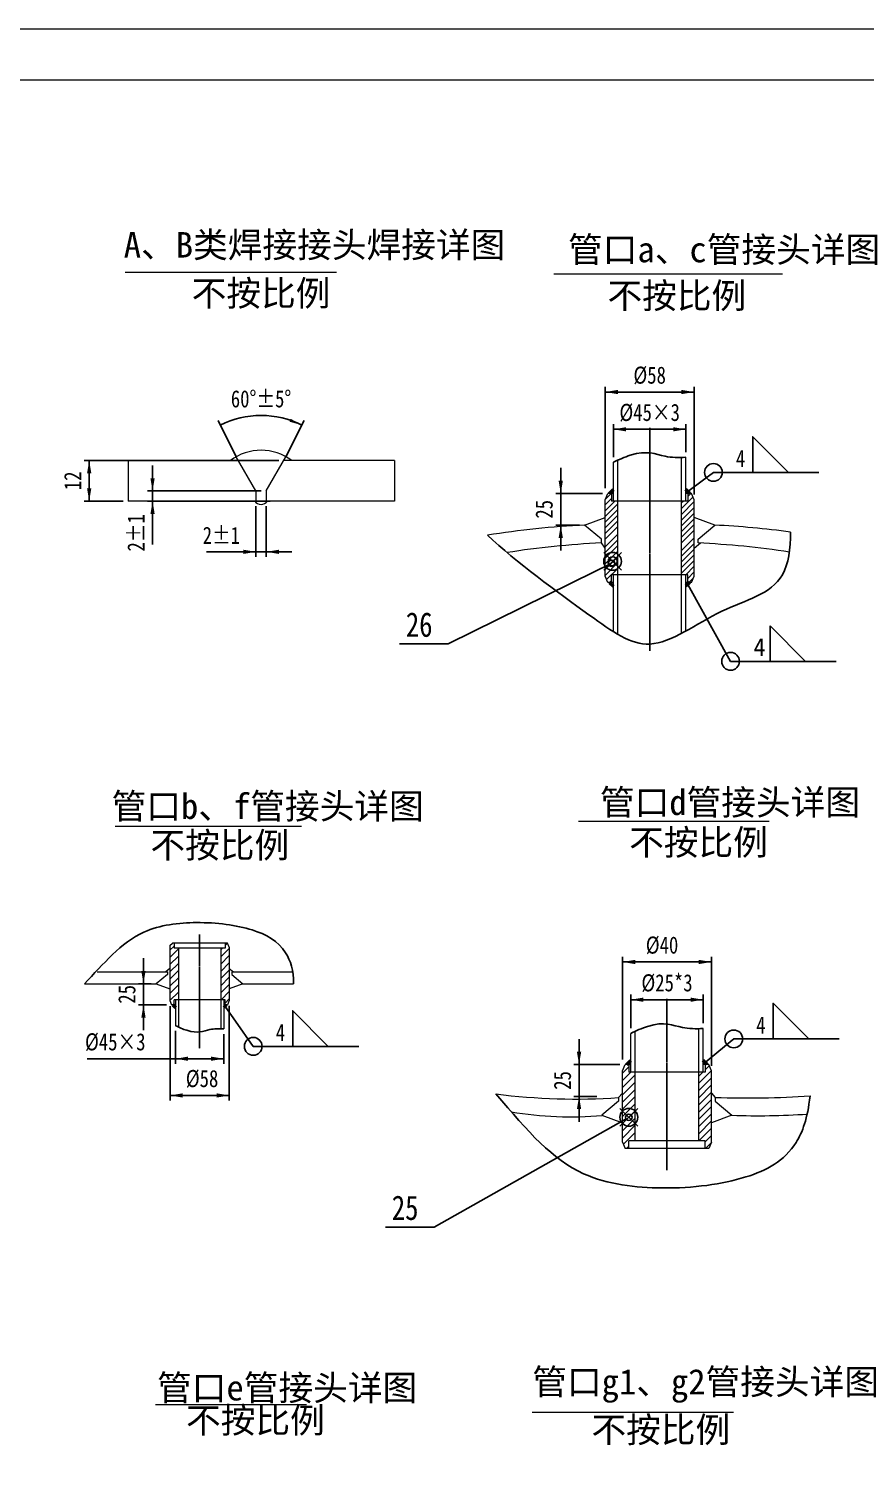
# Model space of a CAD drawing. Header units: millimetres. Extents: x 1505 to 130937, y -44938 to 37032.
# Drawn here: x 76937 to 79402, y 5783 to 10044 of the extents above; entities that cross this region are included whole.
import ezdxf

# ---------------------------------------------------------------- set-up
doc = ezdxf.new("R2010")
doc.units = ezdxf.units.MM
doc.linetypes.add('AM_ISO08W050', pattern=[16, 13, -1, 1, -1])
doc.linetypes.add('PHANTOM_1_1', pattern=[16, 11, -1, 1, -1, 1, -1])
for name, color, linetype, lineweight in [('1轮廓实线层', 7, 'Continuous', 18), ('2细线层', 4, 'Continuous', 18), ('5剖面线层', 2, 'Continuous', 18), ('6文字层', 3, 'Continuous', 18), ('9双点划线层', 6, 'PHANTOM_1_1', 18), ('AM_0', 7, 'Continuous', 50), ('AM_12', 7, 'Continuous', 50), ('AM_4', 3, 'Continuous', 25), ('AM_5', 3, 'Continuous', 25), ('AM_7', 4, 'AM_ISO08W050', 25), ('AM_8', 1, 'Continuous', 25), ('AM_PAREF', 4, 'Continuous', 25), ('CDRAFT0', 7, 'Continuous', 18), ('TILE1', 5, 'Continuous', 18)]:
    doc.layers.add(name, color=color, linetype=linetype, lineweight=lineweight)
doc.styles.add('ACANSTS', font='')
doc.styles.get("Standard").update_dxf_attribs({"font": 'txt', "width": 0.8})
doc.styles.get('ACANSTS').set_extended_font_data('宋体')
doc.dimstyles.new('AM_GB$0', dxfattribs={"dimtxt": 3.371484, "dimasz": 2.5, "dimexe": 1, "dimexo": 1, "dimgap": 2.088633, "dimtad": 1, "dimdsep": 46, "dimtxsty": 'Standard', "dimblk": 'NONE', "dimcen": 0, "dimdle": 5, "dimclrd": 256, "dimclre": 256, "dimclrt": 2, "dimadec": 0, "dimazin": 2, "dimtfac": 0.707107, "dimtdec": 3, "dimtmove": 2, "dimatfit": 3, "dimfxl": 1, "dimfrac": 2, "dimtolj": 1, "dimlwd": 18, "dimarcsym": 0})
doc.dimstyles.new('AM_GB$2', dxfattribs={"dimtxt": 3.371484, "dimasz": 2.5, "dimexe": 1, "dimexo": 1, "dimgap": 2.088633, "dimtad": 1, "dimtih": 1, "dimtoh": 1, "dimdsep": 46, "dimtxsty": 'Standard', "dimblk": 'NONE', "dimcen": 0, "dimdle": 5, "dimclrd": 256, "dimclre": 256, "dimclrt": 2, "dimadec": 0, "dimazin": 2, "dimtfac": 0.707107, "dimtdec": 3, "dimtmove": 2, "dimatfit": 3, "dimfxl": 1, "dimfrac": 2, "dimtolj": 1, "dimlwd": 18, "dimarcsym": 0})

# ---------------------------------------------------------------- blocks, each defined once
blk = doc.blocks.new('*X742')
at = {"layer": 'CDRAFT0'}
blk.add_lwpolyline([(375, 150), (375, 12465), (8760, 12465), (8760, 150), (375, 150)], dxfattribs=at)
at = {"layer": 'TILE1'}
blk.add_lwpolyline([(0, 12615), (8910, 12615), (8910, 0), (0, 0)], dxfattribs=at)
blk = doc.blocks.new('*X754')
at = {"layer": 'AM_5'}
for points in [[(78635.7, 8973.2), (78673.2, 8979.5), (78673.2, 8967)], [(78898.2, 8973.2), (78860.7, 8979.5), (78860.7, 8967)]]:
    blk.add_hatch(color=256, dxfattribs=at).paths.add_polyline_path(points, flags=0)
for p, q in [((78635.7, 8689.5), (78635.7, 8988.2)), ((78635.7, 8973.2), (78898.2, 8973.2)), ((78898.2, 8670.7), (78898.2, 8988.2))]:
    blk.add_line(p, q, dxfattribs=at)
at = {"layer": 'AM_5', "color": 2, "insert": (78766.9, 9022), "char_height": 50.57, "width": 159, "attachment_point": 5, "line_spacing_factor": 1.37}
blk.add_mtext('%%C58', dxfattribs=at)
blk = doc.blocks.new('_NONE')
blk = doc.blocks.new('*X755')
at = {"layer": 'AM_5'}
for points in [[(78504.8, 8674.5), (78511, 8712), (78498.5, 8712)], [(78504.8, 8580.7), (78511, 8543.2), (78498.5, 8543.2)]]:
    blk.add_hatch(color=256, dxfattribs=at).paths.add_polyline_path(points, flags=0)
for p, q in [((78504.8, 8749.5), (78504.8, 8505.7)), ((78628.2, 8674.5), (78489.8, 8674.5)), ((78560.3, 8580.7), (78489.8, 8580.7))]:
    blk.add_line(p, q, dxfattribs=at)
at = {"layer": 'AM_5', "color": 2, "insert": (78456, 8627.6), "char_height": 50.57, "width": 105, "attachment_point": 5, "rotation": 90, "line_spacing_factor": 1.37}
blk.add_mtext('25', dxfattribs=at)
blk = doc.blocks.new('*X756')
at = {"layer": 'AM_5'}
for points in [[(78660.1, 8863.4), (78697.6, 8869.6), (78697.6, 8857.1)], [(78873.8, 8863.4), (78836.3, 8869.6), (78836.3, 8857.1)]]:
    blk.add_hatch(color=256, dxfattribs=at).paths.add_polyline_path(points, flags=0)
for p, q in [((78660.1, 8781.4), (78660.1, 8878.4)), ((78660.1, 8863.4), (78873.8, 8863.4)), ((78873.8, 8796), (78873.8, 8878.4))]:
    blk.add_line(p, q, dxfattribs=at)
at = {"layer": 'AM_5', "color": 2, "insert": (78766.9, 8912.1), "char_height": 50.57, "width": 264, "attachment_point": 5, "line_spacing_factor": 1.37}
blk.add_mtext('%%C45×3', dxfattribs=at)
blk = doc.blocks.new('*X760')
at = {"layer": 'AM_5'}
for points in [[(77301.3, 8681.5), (77307.5, 8719), (77295, 8719)], [(77301.3, 8651.5), (77307.5, 8614), (77295, 8614)]]:
    blk.add_hatch(color=256, dxfattribs=at).paths.add_polyline_path(points, flags=0)
for p, q in [((77301.3, 8756.5), (77301.3, 8523.3)), ((77621.2, 8681.5), (77286.3, 8681.5)), ((77648.2, 8651.5), (77286.3, 8651.5))]:
    blk.add_line(p, q, dxfattribs=at)
at = {"layer": 'AM_5', "color": 2, "insert": (77252.5, 8558.1), "char_height": 50.57, "width": 120.03, "attachment_point": 5, "rotation": 90, "line_spacing_factor": 1.37}
blk.add_mtext('2%%P1', dxfattribs=at)
blk = doc.blocks.new('*X761')
at = {"layer": 'AM_5'}
for points in [[(77606.2, 8502.2), (77568.7, 8495.9), (77568.7, 8508.4)], [(77636.6, 8502.2), (77674.1, 8495.9), (77674.1, 8508.4)]]:
    blk.add_hatch(color=256, dxfattribs=at).paths.add_polyline_path(points, flags=0)
for p, q in [((77606.2, 8636.5), (77606.2, 8487.2)), ((77636.6, 8636.5), (77636.6, 8487.2)), ((77711.6, 8502.2), (77460.6, 8502.2))]:
    blk.add_line(p, q, dxfattribs=at)
at = {"layer": 'AM_5', "color": 2, "insert": (77504.1, 8550.9), "char_height": 50.57, "width": 147, "attachment_point": 5, "line_spacing_factor": 1.37}
blk.add_mtext('2%%P1', dxfattribs=at)
blk = doc.blocks.new('*X762')
at = {"layer": 'AM_5'}
blk.add_hatch(color=256, dxfattribs=at).paths.add_polyline_path([(77741.4, 8875.7), (77705, 8885.8), (77708.3, 8894.6)], flags=0)
blk.add_hatch(color=256, dxfattribs=at).paths.add_polyline_path([(77741.4, 8875.7), (77705, 8885.8), (77708.3, 8894.6)], flags=0)
for p, q in [((77547.9, 8782.6), (77494.3, 8889.1)), ((77694.6, 8782.6), (77748.1, 8889.1))]:
    blk.add_line(p, q, dxfattribs=at)
for start, end in [(90, 116.6913), (63.3087, 90)]:
    blk.add_arc((77621.2, 8636.7), 267.5, start, end, dxfattribs=at)
at = {"layer": 'AM_5', "color": 2, "insert": (77621.2, 8952.9), "char_height": 50.572, "width": 276, "attachment_point": 5, "line_spacing_factor": 1.37}
blk.add_mtext('60%%D%%P5%%D', dxfattribs=at)
blk = doc.blocks.new('*X770')
at = {"layer": 'AM_5'}
for points in [[(78686.7, 7293.1), (78724.2, 7299.3), (78724.2, 7286.8)], [(78949.2, 7293.1), (78911.7, 7299.3), (78911.7, 7286.8)]]:
    blk.add_hatch(color=256, dxfattribs=at).paths.add_polyline_path(points, flags=0)
for p, q in [((78686.7, 7005.7), (78686.7, 7308.1)), ((78686.7, 7293.1), (78949.2, 7293.1)), ((78949.2, 6986.9), (78949.2, 7308.1))]:
    blk.add_line(p, q, dxfattribs=at)
at = {"layer": 'AM_5', "color": 2, "insert": (78803.4, 7341.8), "char_height": 50.57, "width": 159, "attachment_point": 5, "line_spacing_factor": 1.37}
blk.add_mtext('%%C40', dxfattribs=at)
blk = doc.blocks.new('*X771')
at = {"layer": 'AM_5'}
for points in [[(78558.7, 6990.7), (78565, 7028.2), (78552.5, 7028.2)], [(78558.7, 6896.9), (78565, 6859.4), (78552.5, 6859.4)]]:
    blk.add_hatch(color=256, dxfattribs=at).paths.add_polyline_path(points, flags=0)
for p, q in [((78558.7, 7065.7), (78558.7, 6821.9)), ((78679.2, 6990.7), (78543.7, 6990.7)), ((78611.3, 6896.9), (78543.7, 6896.9))]:
    blk.add_line(p, q, dxfattribs=at)
at = {"layer": 'AM_5', "color": 2, "insert": (78510, 6943.8), "char_height": 50.57, "width": 105, "attachment_point": 5, "rotation": 90, "line_spacing_factor": 1.37}
blk.add_mtext('25', dxfattribs=at)
blk = doc.blocks.new('*X772')
at = {"layer": 'AM_5'}
for points in [[(78711.1, 7181.8), (78748.6, 7188), (78748.6, 7175.5)], [(78924.9, 7181.8), (78887.4, 7188), (78887.4, 7175.5)]]:
    blk.add_hatch(color=256, dxfattribs=at).paths.add_polyline_path(points, flags=0)
for p, q in [((78711.1, 7097.6), (78711.1, 7196.8)), ((78711.1, 7181.8), (78924.9, 7181.8)), ((78924.9, 7112.2), (78924.9, 7196.8))]:
    blk.add_line(p, q, dxfattribs=at)
at = {"layer": 'AM_5', "color": 2, "insert": (78818, 7230.5), "char_height": 50.57, "width": 261, "attachment_point": 5, "line_spacing_factor": 1.37}
blk.add_mtext('%%C25*3', dxfattribs=at)
blk = doc.blocks.new('*X773')
at = {"layer": 'AM_5', "color": 3}
for p, q in [((79014.8, 7066.2), (78970.9, 7029.9)), ((79014.8, 7066.2), (79326, 7066.2)), ((78970.9, 7029.9), (78930.5, 6996.4))]:
    blk.add_line(p, q, dxfattribs=at)
at = {"layer": 'AM_5', "color": 2}
blk.add_lwpolyline([(79131, 7066.2), (79236, 7066.2), (79131, 7171.2), (79131, 7066.2)], dxfattribs=at)
blk.add_circle((79014.8, 7066.2), 26.2, dxfattribs=at)
at = {"layer": 'AM_5', "color": 2, "insert": (79081.2, 7082), "char_height": 50.6, "width": 33.75, "attachment_point": 7, "line_spacing_factor": 1.37}
blk.add_mtext('4', dxfattribs=at)
blk = doc.blocks.new('*X774')
at = {"layer": 'AM_5', "color": 3}
for p, q in [((78954.8, 8736.4), (78921.5, 8711.6)), ((78954.8, 8736.4), (79266.1, 8736.4)), ((78921.5, 8711.6), (78879.4, 8680.2))]:
    blk.add_line(p, q, dxfattribs=at)
at = {"layer": 'AM_5', "color": 2}
blk.add_lwpolyline([(79071.1, 8736.4), (79176.1, 8736.4), (79071.1, 8841.4), (79071.1, 8736.4)], dxfattribs=at)
blk.add_circle((78954.8, 8736.4), 26.2, dxfattribs=at)
at = {"layer": 'AM_5', "color": 2, "insert": (79021.2, 8752.2), "char_height": 50.6, "width": 33.75, "attachment_point": 7, "line_spacing_factor": 1.37}
blk.add_mtext('4', dxfattribs=at)
blk = doc.blocks.new('*X782')
at = {"layer": 'AM_PAREF'}
for p, q in [((78631.5, 8447.9), (78684, 8500.4)), ((78631.5, 8500.4), (78684, 8447.9))]:
    blk.add_line(p, q, dxfattribs=at)
for radius in [26.2, 13.1]:
    blk.add_circle((78657.7, 8474.1), radius, dxfattribs=at)
blk = doc.blocks.new('*X783')
at = {"layer": 'AM_PAREF'}
for p, q in [((78679.2, 6808.9), (78731.7, 6861.4)), ((78679.2, 6861.4), (78731.7, 6808.9))]:
    blk.add_line(p, q, dxfattribs=at)
blk.add_circle((78705.5, 6835.1), 26.2, dxfattribs=at)
blk = doc.blocks.new('*X785')
at = {"layer": 'AM_5'}
for points in [[(77114.5, 8771.5), (77108.2, 8734), (77120.7, 8734)], [(77114.5, 8651.5), (77108.2, 8689), (77120.7, 8689)]]:
    blk.add_hatch(color=256, dxfattribs=at).paths.add_polyline_path(points, flags=0)
for p, q in [((77673.2, 8771.5), (77099.5, 8771.5)), ((77114.5, 8651.5), (77114.5, 8771.5)), ((77214.8, 8651.5), (77099.5, 8651.5))]:
    blk.add_line(p, q, dxfattribs=at)
at = {"layer": 'AM_5', "color": 2, "insert": (77065.7, 8711.5), "char_height": 50.57, "width": 105, "attachment_point": 5, "rotation": 90, "line_spacing_factor": 1.37}
blk.add_mtext('12', dxfattribs=at)
blk = doc.blocks.new('*X876')
at = {"layer": 'AM_5'}
for points in [[(77352.7, 6899.5), (77390.2, 6905.8), (77390.2, 6893.3)], [(77527.4, 6899.5), (77489.9, 6905.8), (77489.9, 6893.3)]]:
    blk.add_hatch(color=256, dxfattribs=at).paths.add_polyline_path(points, flags=0)
for p, q in [((77352.7, 7163), (77352.7, 6884.5)), ((77527.4, 7164), (77527.4, 6884.5)), ((77352.7, 6899.5), (77527.4, 6899.5))]:
    blk.add_line(p, q, dxfattribs=at)
at = {"layer": 'AM_5', "color": 2, "insert": (77447.2, 6948.3), "char_height": 50.57, "width": 159, "attachment_point": 5, "line_spacing_factor": 1.37}
blk.add_mtext('%%C58', dxfattribs=at)
blk = doc.blocks.new('*X877')
at = {"layer": 'AM_5'}
for points in [[(77274.4, 7229), (77268.2, 7266.5), (77280.7, 7266.5)], [(77274.4, 7166.5), (77268.2, 7129), (77280.7, 7129)]]:
    blk.add_hatch(color=256, dxfattribs=at).paths.add_polyline_path(points, flags=0)
for p, q in [((77274.4, 7091.5), (77274.4, 7304)), ((77297.1, 7229), (77259.4, 7229)), ((77342.4, 7166.5), (77259.4, 7166.5))]:
    blk.add_line(p, q, dxfattribs=at)
at = {"layer": 'AM_5', "color": 2, "insert": (77225.7, 7197.7), "char_height": 50.57, "width": 105, "attachment_point": 5, "rotation": 90, "line_spacing_factor": 1.37}
blk.add_mtext('25', dxfattribs=at)
blk = doc.blocks.new('*X878')
at = {"layer": 'AM_5'}
for points in [[(77368.6, 7007.7), (77406.1, 7014), (77406.1, 7001.5)], [(77511.1, 7007.7), (77473.6, 7014), (77473.6, 7001.5)]]:
    blk.add_hatch(color=256, dxfattribs=at).paths.add_polyline_path(points, flags=0)
for p, q in [((77368.6, 7090.2), (77368.6, 6992.7)), ((77511.1, 7080.4), (77511.1, 6992.7)), ((77108, 7007.7), (77511.1, 7007.7))]:
    blk.add_line(p, q, dxfattribs=at)
at = {"layer": 'AM_5', "color": 2, "insert": (77191.3, 7056.5), "char_height": 50.57, "width": 276, "attachment_point": 5, "line_spacing_factor": 1.37}
blk.add_mtext('%%C45×3 ', dxfattribs=at)
blk = doc.blocks.new('*X879')
at = {"layer": 'AM_5', "color": 3}
for p, q in [((77545.9, 7118.8), (77515.7, 7161.8)), ((77598.2, 7044.2), (77545.9, 7118.8)), ((77598.2, 7044.2), (77909.4, 7044.2))]:
    blk.add_line(p, q, dxfattribs=at)
at = {"layer": 'AM_5', "color": 2}
blk.add_lwpolyline([(77714.4, 7044.2), (77819.4, 7044.2), (77714.4, 7149.2), (77714.4, 7044.2)], dxfattribs=at)
blk.add_circle((77598.2, 7044.2), 26.2, dxfattribs=at)
at = {"layer": 'AM_5', "color": 2, "insert": (77664.6, 7060), "char_height": 50.6, "width": 33.75, "attachment_point": 7, "line_spacing_factor": 1.37}
blk.add_mtext('4', dxfattribs=at)
blk = doc.blocks.new('*X882')
at = {"layer": 'AM_8'}
for p, q in [((77352.4, 7327.6), (77364.9, 7340.1)), ((77352.4, 7306.4), (77377.4, 7331.4)), ((77352.4, 7285.2), (77377.4, 7310.2)), ((77352.4, 7263.9), (77377.4, 7288.9)), ((77352.4, 7242.7), (77377.4, 7267.7)), ((77352.4, 7221.5), (77377.4, 7246.5)), ((77352.4, 7200.3), (77377.4, 7225.3)), ((77352.4, 7179.1), (77377.4, 7204.1)), ((77361, 7166.5), (77364.9, 7170.4)), ((77376, 7181.5), (77377.4, 7182.9))]:
    blk.add_line(p, q, dxfattribs=at)
blk = doc.blocks.new('*X883')
at = {"layer": 'AM_8'}
for p, q in [((77502.4, 7329.1), (77507.2, 7333.9)), ((77502.4, 7307.9), (77527.4, 7332.9)), ((77514.9, 7341.6), (77522.2, 7348.9)), ((77502.4, 7286.7), (77527.4, 7311.7)), ((77502.4, 7265.4), (77527.4, 7290.4)), ((77502.4, 7244.2), (77527.4, 7269.2)), ((77502.4, 7223), (77527.4, 7248)), ((77502.4, 7201.8), (77527.4, 7226.8)), ((77503.2, 7181.5), (77527.4, 7205.6)), ((77514.9, 7171.9), (77527.4, 7184.4))]:
    blk.add_line(p, q, dxfattribs=at)
blk = doc.blocks.new('*X884')
at = {"layer": 'AM_8'}
for p, q in [((78686.7, 6964.9), (78705.5, 6983.6)), ((78686.7, 6943.7), (78711.2, 6968.2)), ((78686.7, 6922.5), (78724.2, 6960)), ((78686.7, 6901.2), (78724.2, 6938.7)), ((78686.7, 6880), (78724.2, 6917.5)), ((78686.7, 6858.8), (78724.2, 6896.3)), ((78686.7, 6837.6), (78724.2, 6875.1)), ((78686.7, 6816.4), (78724.2, 6853.9))]:
    blk.add_line(p, q, dxfattribs=at)
blk = doc.blocks.new('*X885')
at = {"layer": 'AM_8'}
for p, q in [((78930.5, 6975.3), (78942.9, 6987.7)), ((78911.7, 6935.3), (78949, 6972.6)), ((78911.7, 6956.5), (78923.4, 6968.2)), ((78911.7, 6914.1), (78949.2, 6951.6)), ((78911.7, 6892.9), (78949.2, 6930.4)), ((78911.7, 6871.7), (78949.2, 6909.2)), ((78911.7, 6850.5), (78949.2, 6888)), ((78911.7, 6829.3), (78949.2, 6866.8)), ((78911.7, 6808), (78949.2, 6845.5)), ((78911.7, 6786.8), (78949.2, 6824.3)), ((78911.8, 6765.7), (78949.2, 6803.1)), ((78930.5, 6763.2), (78949.2, 6781.9)), ((78931.7, 6743.2), (78948.4, 6759.9))]:
    blk.add_line(p, q, dxfattribs=at)
blk = doc.blocks.new('*X886')
at = {"layer": 'AM_8'}
for p, q in [((78686.7, 6795.2), (78724.2, 6832.7)), ((78686.7, 6774), (78724.2, 6811.5)), ((78689.3, 6755.4), (78724.2, 6790.3)), ((78698.4, 6743.2), (78705.5, 6750.3)), ((78720.9, 6765.7), (78724.2, 6769))]:
    blk.add_line(p, q, dxfattribs=at)
blk = doc.blocks.new('*X969')
at = {"layer": 'AM_5', "color": 3}
for p, q in [((78697.3, 6830.5), (78659.7, 6809.3)), ((78131.7, 6511.5), (78659.7, 6809.3)), ((78131.7, 6511.5), (77987.9, 6511.5))]:
    blk.add_line(p, q, dxfattribs=at)
blk.add_circle((78705.5, 6835.1), 9.38, dxfattribs=at)
at = {"layer": 'AM_5', "color": 2, "insert": (78006.7, 6531.2), "char_height": 72.25, "width": 102.857, "attachment_point": 7, "line_spacing_factor": 1.37}
blk.add_mtext('25', dxfattribs=at)
blk = doc.blocks.new('*X970')
at = {"layer": 'AM_5', "color": 3}
for p, q in [((78173.3, 8230.8), (78607.4, 8445.2)), ((78646, 8464.3), (78607.4, 8445.2)), ((78173.3, 8230.8), (78029.6, 8230.8))]:
    blk.add_line(p, q, dxfattribs=at)
blk.add_circle((78654.4, 8468.4), 9.37, dxfattribs=at)
at = {"layer": 'AM_5', "color": 2, "insert": (78048.1, 8250.5), "char_height": 72.25, "width": 99.643, "attachment_point": 7, "line_spacing_factor": 1.37}
blk.add_mtext('26', dxfattribs=at)

msp = doc.modelspace()

# ---------------------------------------------------------------- linework, layer by layer
at = {"layer": '1轮廓实线层'}
for p, q in [((78860.69645, 8543.2271), (78860.69645, 8780.20915)), ((78873.82145, 8651.9771), (78873.82145, 8780.99869)), ((78660.07145, 8651.9771), (78660.07145, 8766.42023)), ((78673.19645, 8543.2271), (78673.19645, 8772.63483)), ((78635.69645, 8543.2271), (78635.69645, 8655.7271)), ((78660.07145, 8674.4771), (78643.19645, 8674.4771)), ((78660.07145, 8674.4771), (78643.19645, 8674.4771)), ((78654.44645, 8674.4771), (78654.44645, 8651.9771)), ((78879.44645, 8651.9771), (78654.44645, 8651.9771)), ((78673.19645, 8543.2271), (78673.19645, 8651.9771)), ((78860.69645, 8543.2271), (78860.69645, 8651.9771)), ((78890.69645, 8674.4771), (78873.82145, 8674.4771)), ((78890.69645, 8674.4771), (78873.82145, 8674.4771)), ((78879.44645, 8674.4771), (78879.44645, 8651.9771)), ((78898.19645, 8543.2271), (78898.19645, 8655.7271)), ((78575.28662, 8580.7271), (78635.69645, 8603.2271)), ((78624.44645, 8539.4771), (78575.28662, 8580.7271)), ((78958.60629, 8580.7271), (78898.19645, 8603.2271)), ((78909.44645, 8539.4771), (78958.60629, 8580.7271)), ((78624.44645, 8528.2271), (78624.44645, 8539.4771)), ((78635.69645, 8512.8521), (78624.44645, 8528.2271)), ((78635.69645, 8430.7271), (78635.69645, 8543.2271)), ((78673.19645, 8258.99601), (78673.19645, 8543.2271)), ((78860.69645, 8261.62627), (78860.69645, 8543.2271)), ((78898.19645, 8430.7271), (78898.19645, 8543.2271)), ((78898.19645, 8512.8521), (78916.65657, 8528.2271)), ((78909.44645, 8528.2271), (78909.44645, 8539.4771)), ((78660.07145, 8411.9771), (78643.19645, 8411.9771)), ((78660.07145, 8411.9771), (78643.19645, 8411.9771)), ((78879.44645, 8434.4771), (78654.44645, 8434.4771)), ((78654.44645, 8411.9771), (78654.44645, 8434.4771)), ((78660.07145, 8266.85781), (78660.07145, 8434.4771)), ((78873.82145, 8268.7438), (78873.82145, 8434.4771)), ((78890.69645, 8411.9771), (78873.82145, 8411.9771)), ((78890.69645, 8411.9771), (78873.82145, 8411.9771)), ((78890.69645, 8411.9771), (78873.82145, 8411.9771)), ((78890.69645, 8411.9771), (78873.82145, 8411.9771)), ((78879.44645, 8411.9771), (78879.44645, 8434.4771)), ((77352.36498, 7341.37567), (77359.86498, 7348.87567)), ((77352.36498, 7341.37567), (77352.36498, 7293.89416)), ((77439.86498, 7348.87567), (77359.86498, 7348.87567)), ((77364.86498, 7348.87567), (77364.86498, 7333.87567)), ((77514.86498, 7333.87567), (77364.86498, 7333.87567)), ((77377.36498, 7333.87567), (77377.36498, 7293.89416)), ((77519.86498, 7348.87567), (77439.86498, 7348.87567)), ((77502.36498, 7333.87567), (77502.36498, 7293.89416)), ((77519.86498, 7348.87567), (77511.11498, 7348.87567)), ((77522.36498, 7348.87567), (77511.11498, 7348.87567)), ((77522.36498, 7348.87567), (77511.11498, 7348.87567)), ((77514.86498, 7348.87567), (77514.86498, 7333.87567)), ((77527.36498, 7336.37567), (77527.36498, 7253.96201)), ((77352.36498, 7293.89416), (77352.36498, 7253.96201)), ((77377.36498, 7293.89416), (77377.36498, 7181.46201)), ((77502.36498, 7293.89416), (77502.36498, 7181.46201)), ((77137.55493, 7263.96201), (77344.86498, 7263.96201)), ((77344.86498, 7256.46201), (77312.09175, 7228.96201)), ((77352.36498, 7274.21201), (77340.05824, 7263.96201)), ((77344.86498, 7263.96201), (77344.86498, 7256.46201)), ((77352.36498, 7253.96201), (77352.36498, 7178.96201)), ((77377.36498, 7253.96201), (77377.36498, 7101.02353)), ((77502.36498, 7253.96201), (77502.36498, 7095.97398)), ((77527.36498, 7274.21201), (77539.67172, 7263.96201)), ((77527.36498, 7253.96201), (77527.36498, 7178.96201)), ((77534.86498, 7263.96201), (77534.86498, 7256.46201)), ((77534.86498, 7263.96201), (77716.16413, 7263.96201)), ((77534.86498, 7256.46201), (77567.6382, 7228.96201)), ((77100.45726, 7228.96201), (77312.09175, 7228.96201)), ((77312.09175, 7228.96201), (77352.36498, 7213.96201)), ((77567.6382, 7228.96201), (77527.36498, 7213.96201)), ((77567.6382, 7228.96201), (77716.38113, 7228.96201)), ((77368.61498, 7166.46201), (77357.36498, 7166.46201)), ((77368.61498, 7166.46201), (77357.36498, 7166.46201)), ((77514.86498, 7181.46201), (77364.86498, 7181.46201)), ((77364.86498, 7166.46201), (77364.86498, 7181.46201)), ((77368.61498, 7181.46201), (77368.61498, 7105.16659)), ((77511.11498, 7181.46201), (77511.11498, 7095.44761)), ((77522.36498, 7166.46201), (77511.11498, 7166.46201)), ((77522.36498, 7166.46201), (77511.11498, 7166.46201)), ((77514.86498, 7166.46201), (77514.86498, 7181.46201)), ((78711.10249, 6968.16944), (78711.10249, 7082.61257)), ((78724.22749, 6765.66944), (78724.22749, 7088.82716)), ((78911.72749, 6859.41944), (78911.72749, 7096.40149)), ((78924.85249, 6968.16944), (78924.85249, 7097.19103)), ((78711.10249, 6990.66944), (78694.22749, 6990.66944)), ((78711.10249, 6990.66944), (78694.22749, 6990.66944)), ((78705.47749, 6990.66944), (78705.47749, 6968.16944)), ((78941.72749, 6990.66944), (78924.85249, 6990.66944)), ((78941.72749, 6990.66944), (78924.85249, 6990.66944)), ((78930.47749, 6990.66944), (78930.47749, 6968.16944)), ((78686.72749, 6859.41944), (78686.72749, 6971.91944)), ((78930.47749, 6968.16944), (78705.47749, 6968.16944)), ((78911.72749, 6799.52121), (78911.72749, 6968.16944)), ((78949.22749, 6859.41944), (78949.22749, 6971.91944)), ((78686.72749, 6905.91496), (78675.47749, 6893.58161)), ((78949.22749, 6905.91496), (78960.47749, 6893.58161)), ((78675.47749, 6882.33161), (78626.31765, 6841.08161)), ((78675.47749, 6893.58161), (78675.47749, 6882.33161)), ((78960.47749, 6893.58161), (78960.47749, 6882.33161)), ((78960.47749, 6882.33161), (79009.63732, 6841.08161)), ((78626.31765, 6841.08161), (78686.72749, 6818.58161)), ((78686.72749, 6799.52121), (78686.72749, 6859.41944)), ((78949.22749, 6799.52121), (78949.22749, 6859.41944)), ((79009.63732, 6841.08161), (78949.22749, 6818.58161)), ((78686.72749, 6761.91944), (78686.72749, 6799.52121)), ((78911.72749, 6765.66944), (78911.72749, 6799.52121)), ((78949.22749, 6761.91944), (78949.22749, 6799.52121)), ((78711.10249, 6743.16944), (78694.22749, 6743.16944)), ((78817.97749, 6743.16944), (78694.22749, 6743.16944)), ((78930.47749, 6765.66944), (78705.47749, 6765.66944)), ((78705.47749, 6743.16944), (78705.47749, 6765.66944)), ((78941.72749, 6743.16944), (78817.97749, 6743.16944)), ((78941.72749, 6743.16944), (78924.85249, 6743.16944)), ((78930.47749, 6743.16944), (78930.47749, 6765.66944))]:
    msp.add_line(p, q, dxfattribs=at)
at = {"layer": '2细线层', "color": 4, "linetype": 'ByBlock', "lineweight": -2, "ltscale": 0.2}
for points, knots in [([(78288.34584, 8550.99209), (78373.1265, 8471.9909), (78591.3046, 8313.51372), (78773.10806, 8184.18277), (78964.28899, 8341.55258), (79165.74169, 8385.28391), (79182.49853, 8510.79648), (79182.17381, 8560.47791)], [0, 0, 0, 0, 314.2287470974, 557.8126341194, 844.7515135295, 1099.2010345546, 1238.7285877145, 1238.7285877145, 1238.7285877145, 1238.7285877145]), ([(77100.45726, 7228.96201), (77156.02207, 7285.97769), (77242.49959, 7393.60005), (77443.97271, 7415.91759), (77597.72587, 7395.36417), (77692.05091, 7344.54124), (77717.81063, 7267.48487), (77716.38113, 7228.96201)], [0, 0, 0, 0, 219.1677948249, 369.7989768721, 547.2406915491, 704.5911328773, 802.4437070409, 802.4437070409, 802.4437070409, 802.4437070409]), ([(78313.53346, 6904.19769), (78409.22797, 6791.18079), (78535.07989, 6648.50567), (78824.13909, 6616.48607), (79054.76883, 6647.31619), (79193.08491, 6721.84178), (79231.89459, 6830.45258), (79240.02259, 6898.18754)], [0, 0, 0, 0, 305.5119324, 541.0812240342, 818.5790067953, 1064.6564224953, 1202.5199632774, 1202.5199632774, 1202.5199632774, 1202.5199632774])]:
    msp.add_open_spline(points, degree=3, knots=knots, dxfattribs=at)
at = {"layer": '5剖面线层'}
for p, q in [((78654.44645, 8659.02358), (78635.69645, 8640.27358)), ((78664.27498, 8651.9771), (78635.69645, 8623.39858)), ((78653.59357, 8674.4771), (78636.26505, 8657.14858)), ((78894.96367, 8663.80907), (78860.69645, 8629.54186)), ((78866.2567, 8651.9771), (78860.69645, 8646.41686)), ((78898.19645, 8650.16686), (78860.69645, 8612.66686)), ((78888.7567, 8674.4771), (78879.44645, 8665.16686)), ((78673.19645, 8644.0606), (78635.69645, 8606.5606)), ((78673.19645, 8627.22262), (78635.69645, 8589.72262)), ((78673.19645, 8610.38464), (78635.69645, 8572.88464)), ((78898.19645, 8633.32888), (78860.69645, 8595.82888)), ((78898.19645, 8616.4909), (78860.69645, 8578.9909)), ((78673.19645, 8593.54666), (78635.69645, 8556.04666)), ((78673.19645, 8576.70868), (78635.69645, 8539.20868)), ((78898.19645, 8599.65292), (78860.69645, 8562.15292)), ((78898.19645, 8582.81494), (78860.69645, 8545.31494)), ((78898.19645, 8565.97696), (78860.69645, 8528.47696)), ((78673.19645, 8554.50484), (78635.69645, 8517.00484)), ((78673.19645, 8537.66686), (78635.69645, 8500.16686)), ((78898.19645, 8543.77311), (78860.69645, 8506.27311)), ((78898.19645, 8526.93513), (78860.69645, 8489.43513)), ((78673.19645, 8520.82888), (78635.69645, 8483.32888)), ((78673.19645, 8503.9909), (78635.69645, 8466.4909)), ((78673.19645, 8487.15292), (78635.69645, 8449.65292)), ((78898.19645, 8510.09715), (78860.69645, 8472.59715)), ((78898.19645, 8493.25917), (78860.69645, 8455.75917)), ((78673.19645, 8470.31494), (78635.69645, 8432.81494)), ((78673.19645, 8453.43994), (78639.92136, 8420.16484)), ((78673.19645, 8436.56494), (78671.10862, 8434.4771)), ((78898.19645, 8476.42119), (78860.69645, 8438.92119)), ((78898.19645, 8459.58321), (78873.09034, 8434.4771)), ((78898.19645, 8442.70821), (78879.44645, 8423.95821)), ((78654.44645, 8417.81494), (78648.60862, 8411.9771)), ((78896.2389, 8425.83321), (78882.38279, 8411.9771)), ((78724.22749, 6853.85919), (78686.72749, 6816.35919))]:
    msp.add_line(p, q, dxfattribs=at)
at = {"layer": '6文字层'}
for p, q in [((77220.38709, 9326.85643), (77843.68124, 9326.85643)), ((78484.43273, 9321.60979), (79158.6287, 9321.60979)), ((77191.03351, 7693.03765), (77740.21284, 7693.03765)), ((78556.65347, 7707.90784), (79119.05504, 7707.90784)), ((77309.54095, 5988.75862), (77754.65074, 5988.75862)), ((78420.87219, 5965.94244), (79014.17526, 5965.94244))]:
    msp.add_line(p, q, dxfattribs=at)
at = {"layer": '9双点划线层', "linetype": 'PHANTOM_1_1', "lineweight": 18}
for p, q in [((77229.80818, 8771.50464), (77229.80818, 8651.50464)), ((78014.63754, 8771.50464), (78014.63754, 8651.50464))]:
    msp.add_line(p, q, dxfattribs=at)
at = {"layer": 'AM_0'}
for p, q in [((78648.85228, 8674.4771), (78660.07145, 8685.99789)), ((78885.04062, 8674.4771), (78873.82145, 8685.99789)), ((78648.85228, 8411.9771), (78660.07145, 8400.45631)), ((78885.04062, 8411.9771), (78873.82145, 8400.45631)), ((77361.13553, 7166.46201), (77368.61498, 7158.78148)), ((77518.59442, 7166.46201), (77511.11498, 7158.78148)), ((78699.88332, 6990.66944), (78711.10249, 7002.19023)), ((78936.07166, 6990.66944), (78924.85249, 7002.19023))]:
    msp.add_line(p, q, dxfattribs=at)
at = {"layer": 'AM_4'}
for points, knots in [([(78660.07145, 8766.42023), (78674.72409, 8773.75602), (78754.04206, 8807.07827), (78795.40808, 8781.77753), (78852.30259, 8779.12773), (78873.82145, 8780.99869)], [0, 0, 0, 0, 37.8834327624, 157.5557598634, 229.4657644986, 229.4657644986, 229.4657644986, 229.4657644986]), ([(77368.61498, 7105.16659), (77378.3834, 7100.27606), (77431.26205, 7078.06123), (77458.8394, 7094.92839), (77496.76907, 7096.69493), (77511.11498, 7095.44761)], [0, 0, 0, 0, 25.2556218416, 105.0371732422, 152.9771763324, 152.9771763324, 152.9771763324, 152.9771763324]), ([(78711.10249, 7082.61257), (78725.75513, 7089.94836), (78805.07309, 7123.2706), (78846.43912, 7097.96986), (78903.33363, 7095.32006), (78924.85249, 7097.19103)], [0, 0, 0, 0, 37.8834327624, 157.5557598633, 229.4657644986, 229.4657644986, 229.4657644986, 229.4657644986])]:
    msp.add_open_spline(points, degree=3, knots=knots, dxfattribs=at)
at = {"layer": 'AM_5', "color": 3}
for q in [(78879.43104, 8406.21671), (79316.8353, 8179.31032)]:
    msp.add_line((79005.5853, 8179.31032), q, dxfattribs=at)
at = {"layer": 'AM_5', "color": 2}
for p, q in [((79226.8353, 8179.31032), (79121.8353, 8284.31032)), ((79121.8353, 8284.31032), (79121.8353, 8179.31032)), ((79121.8353, 8179.31032), (79226.8353, 8179.31032))]:
    msp.add_line(p, q, dxfattribs=at)
msp.add_circle((79005.5853, 8179.31032), 26.25, dxfattribs=at)
at = {"layer": 'AM_7', "linetype": 'AM_ISO08W050', "lineweight": 25}
for p, q in [((78766.94645, 8210.75984), (78766.94645, 8867.87586)), ((77439.86498, 7374.14466), (77439.86498, 7037.52951)), ((78817.97749, 6679.14546), (78817.97749, 7184.06819))]:
    msp.add_line(p, q, dxfattribs=at)
at = {"layer": 'CDRAFT0'}
for p, q in [((77606.23234, 8681.50464), (77547.86138, 8782.6061)), ((77636.23234, 8681.50464), (77694.6033, 8782.6061)), ((77554.27082, 8771.50464), (77229.80818, 8771.50464)), ((78014.63754, 8771.50464), (77688.19386, 8771.50464)), ((77606.23234, 8651.50464), (77229.80818, 8651.50464)), ((77606.23234, 8681.50464), (77606.23234, 8651.50464)), ((77636.23234, 8681.50464), (77636.23234, 8651.50464)), ((78014.63754, 8651.50464), (77636.23234, 8651.50464)), ((78635.69645, 8655.7271), (78643.19645, 8674.4771)), ((78898.19645, 8655.7271), (78890.69645, 8674.4771)), ((78643.19645, 8411.9771), (78635.69645, 8430.7271)), ((78890.69645, 8411.9771), (78898.19645, 8430.7271)), ((77527.36498, 7336.37567), (77522.36498, 7348.87567)), ((77352.36498, 7178.96201), (77357.36498, 7166.46201)), ((77527.36498, 7178.96201), (77522.36498, 7166.46201)), ((78686.72749, 6971.91944), (78694.22749, 6990.66944)), ((78949.22749, 6971.91944), (78941.72749, 6990.66944)), ((78686.72749, 6761.91944), (78694.22749, 6743.16944)), ((78949.22749, 6761.91944), (78941.72749, 6743.16944))]:
    msp.add_line(p, q, dxfattribs=at)
for centre, radius, start, end in [((77621.23234, 8649.63931), 151.86661, 53.36468565, 126.63531435), ((77621.23234, 8665.63594), 23.47885, 217.00421698, 322.99578302), ((78686.75471, 6105.72085), 2477.5151, 92.57871592, 99.25390682), ((78847.1382, 6105.72085), 2477.5151, 82.22805108, 87.42128408), ((78735.91454, 6053.22085), 2477.5151, 92.57871592, 99.04446741), ((78797.97837, 6053.22085), 2477.5151, 81.15746903, 87.42128408), ((78549.5421, 8704.94845), 1816.1507, 262.53330159, 273.97619057), ((79052.31504, 9805.17997), 2913.04636, 268.1933772, 273.69451963), ((78532.81005, 7855.52709), 1019.17628, 260.1668477, 275.31665379), ((79086.76572, 8979.48973), 2139.7986, 267.93434339, 273.86984906)]:
    msp.add_arc(centre, radius, start, end, dxfattribs=at)

# ---------------------------------------------------------------- block references
at = {"layer": 'AM_0', "linetype": 'Continuous', "lineweight": 18}
msp.add_blockref('*X742', (73365.54772, -2571.19259), dxfattribs=at)
at = {"layer": 'AM_12'}
for name in ['*X782', '*X783']:
    msp.add_blockref(name, (0, 0), dxfattribs=at)
at = {"layer": 'AM_5'}
for name in ['*X774', '*X970', '*X879', '*X773', '*X969']:
    msp.add_blockref(name, (0, 0), dxfattribs=at)
at = {"layer": 'AM_8'}
for name in ['*X882', '*X883', '*X885', '*X884', '*X886']:
    msp.add_blockref(name, (0, 0), dxfattribs=at)

# ---------------------------------------------------------------- texts
at = {"layer": 'AM_5', "color": 2, "insert": (79108.7103, 8195.06032), "char_height": 52.5, "width": 112.5, "attachment_point": 9, "style": 'ACANSTS'}
msp.add_mtext('4', dxfattribs=at)
at = {"layer": 'CDRAFT0', "color": 2, "char_height": 75, "attachment_point": 7, "style": 'ACANSTS'}
for s, insert, width in [('A、B类焊接接头焊接详图', (77216.24079, 9361.22179), 1745), ('管口a、c管接头详图', (78526.2288, 9347.49714), 1416.875), ('不按比例', (77416.60688, 9218.63076), 618.125), ('不按比例', (78642.44278, 9211.46115), 618.125), ('管口b、f管接头详图', (77180.47322, 7706.40648), 1416.875), ('管口d管接头详图', (78620.2012, 7717.92841), 1176.875), ('不按比例', (77295.01884, 7591.67387), 618.125), ('不按比例', (78706.40771, 7599.86619), 618.125), ('管口g1、g2管接头详图', (78420.66471, 5993.26556), 1576.875), ('管口e管接头详图', (77314.43131, 5991.97759), 1176.875), ('不按比例', (77399.94448, 5896.30381), 618.125), ('不按比例', (78595.31998, 5868.17075), 618.125)]:
    msp.add_mtext(s, dxfattribs=dict(at, insert=insert, width=width))

# ---------------------------------------------------------------- dimensions: what is measured, and where the dimension line sits
at = {"layer": 'AM_5'}
for base, p1, p2, text, picture, middle in [((78898.19645, 8973.24582), (78635.69645, 8674.4771), (78898.19645, 8655.7271), '%%C58', '*X754', (78766.94645, 8973.24582)), ((78873.82145, 8863.38717), (78660.07145, 8766.42023), (78873.82145, 8780.99869), '%%C45x3', '*X756', (78766.94645, 8863.38717)), ((78949.22749, 7293.08431), (78686.72749, 6990.66944), (78949.22749, 6971.91944), '%%C40', '*X770', (78803.38162, 7293.08431)), ((78924.85249, 7181.78469), (78711.10249, 7082.61257), (78924.85249, 7097.19103), '%%C25*3', '*X772', (78817.97749, 7181.78469)), ((77527.36498, 6899.50546), (77352.74404, 7178.01436), (77527.36498, 7178.96201), '%%C58', '*X876', (77447.17708, 6899.50546)), ((77511.11498, 7007.713), (77368.61498, 7105.16659), (77511.11498, 7095.44761), '%%C45x3 ', '*X878', (77191.29421, 7007.713))]:
    dim = msp.add_linear_dim(base=base, p1=p1, p2=p2, text=text, dimstyle='AM_GB$0', override={"dimscale": 15, "dimsah": 1, "dimtfill": 1}, dxfattribs=at)
    dim.commit()
    dim.dimension.update_dxf_attribs({"geometry": picture, "text_midpoint": middle, "dimtype": 160})
dim = msp.add_angular_dim_2l(base=(77621.23234, 8904.1846), line1=((77636.23234, 8666.50464), (77694.6033, 8782.6061)), line2=((77606.23234, 8666.50464), (77547.86138, 8782.6061)), text='60%%D%%P5%%D', dimstyle='AM_GB$2', override={"dimscale": 15, "dimtad": 1, "dimtih": 0, "dimtoh": 0, "dimsah": 1, "dimtix": 1, "dimtfill": 1}, dxfattribs=at)
dim.commit()
dim.dimension.update_dxf_attribs({"geometry": '*X762', "text_midpoint": (77621.23234, 8952.9346)})
for base, p1, p2, angle, text, picture, middle in [((77114.4537, 8771.50464), (77229.80818, 8651.50464), (77688.19386, 8771.50464), 270, '12', '*X785', (77114.4537, 8711.50464)), ((77301.29501, 8651.50464), (77636.23234, 8681.50464), (77663.18849, 8651.50464), 270, '2%%P1', '*X760', (77301.29501, 8558.20464)), ((78504.75186, 8580.7271), (78643.19645, 8674.4771), (78575.28662, 8580.7271), 90, '25', '*X755', (78504.75186, 8627.6021)), ((77606.23234, 8502.16176), (77636.6162, 8651.50464), (77606.23234, 8651.50464), 180, '2%%P1', '*X761', (77504.23234, 8502.16176)), ((77274.40387, 7228.96201), (77357.36498, 7166.46201), (77312.09175, 7228.96201), 270, '25', '*X877', (77274.40387, 7197.71201)), ((78558.70764, 6896.91944), (78694.22749, 6990.66944), (78626.31765, 6896.91944), 90, '25', '*X771', (78558.70764, 6943.79444))]:
    dim = msp.add_linear_dim(base=base, p1=p1, p2=p2, angle=angle, text=text, dimstyle='AM_GB$0', override={"dimscale": 15, "dimsah": 1, "dimtfill": 1}, dxfattribs=at)
    dim.commit()
    dim.dimension.update_dxf_attribs({"geometry": picture, "text_midpoint": middle, "dimtype": 160})

doc.saveas('drawing.dxf')
